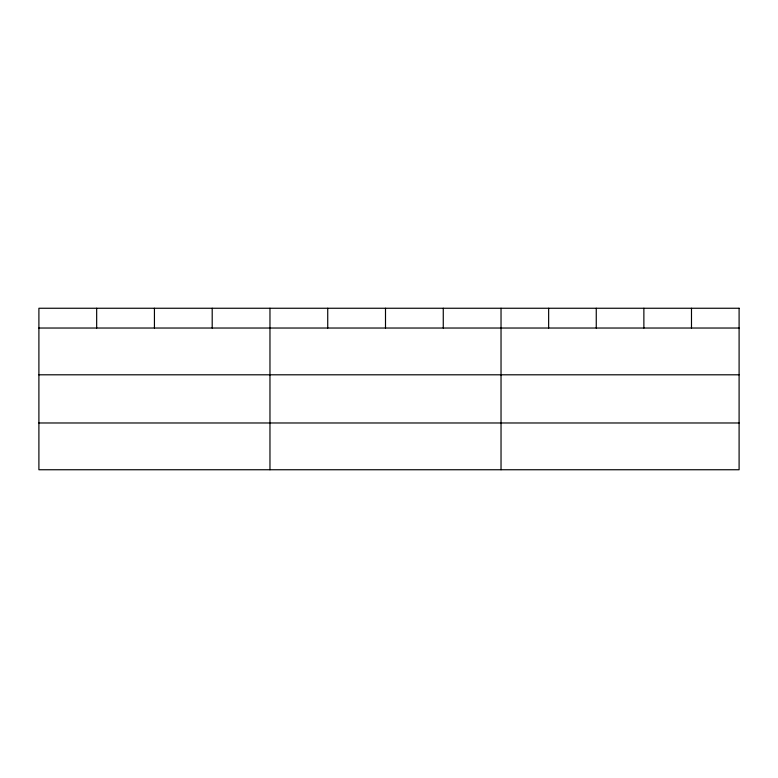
<?xml version="1.0" encoding="UTF-8"?>
<svg xmlns="http://www.w3.org/2000/svg" width="778" height="778" viewBox="0 0 778 778"><rect width="100%" height="100%" fill="white"/><g stroke="black" fill="none" stroke-linecap="round" stroke-linejoin="round"><path stroke-width="1.17" d="M38.9 328.034L739.1 328.034M38.9 374.801L739.1 374.801M38.9 422.979L739.1 422.979M691.486 308.253L691.486 328.034M643.873 308.253L643.873 328.034M596.259 308.253L596.259 328.034M548.646 308.253L548.646 328.034M501.032 308.253L501.032 469.747M443.266 308.253L443.266 328.034M385.499 308.253L385.499 328.034M327.733 308.253L327.733 328.034M269.966 308.253L269.966 469.747M212.2 308.253L212.2 328.034M154.433 308.253L154.433 328.034M96.667 308.253L96.667 328.034M739.1 308.253L38.9 308.253L38.9 469.747L739.1 469.747L739.1 308.253"/></g></svg>
